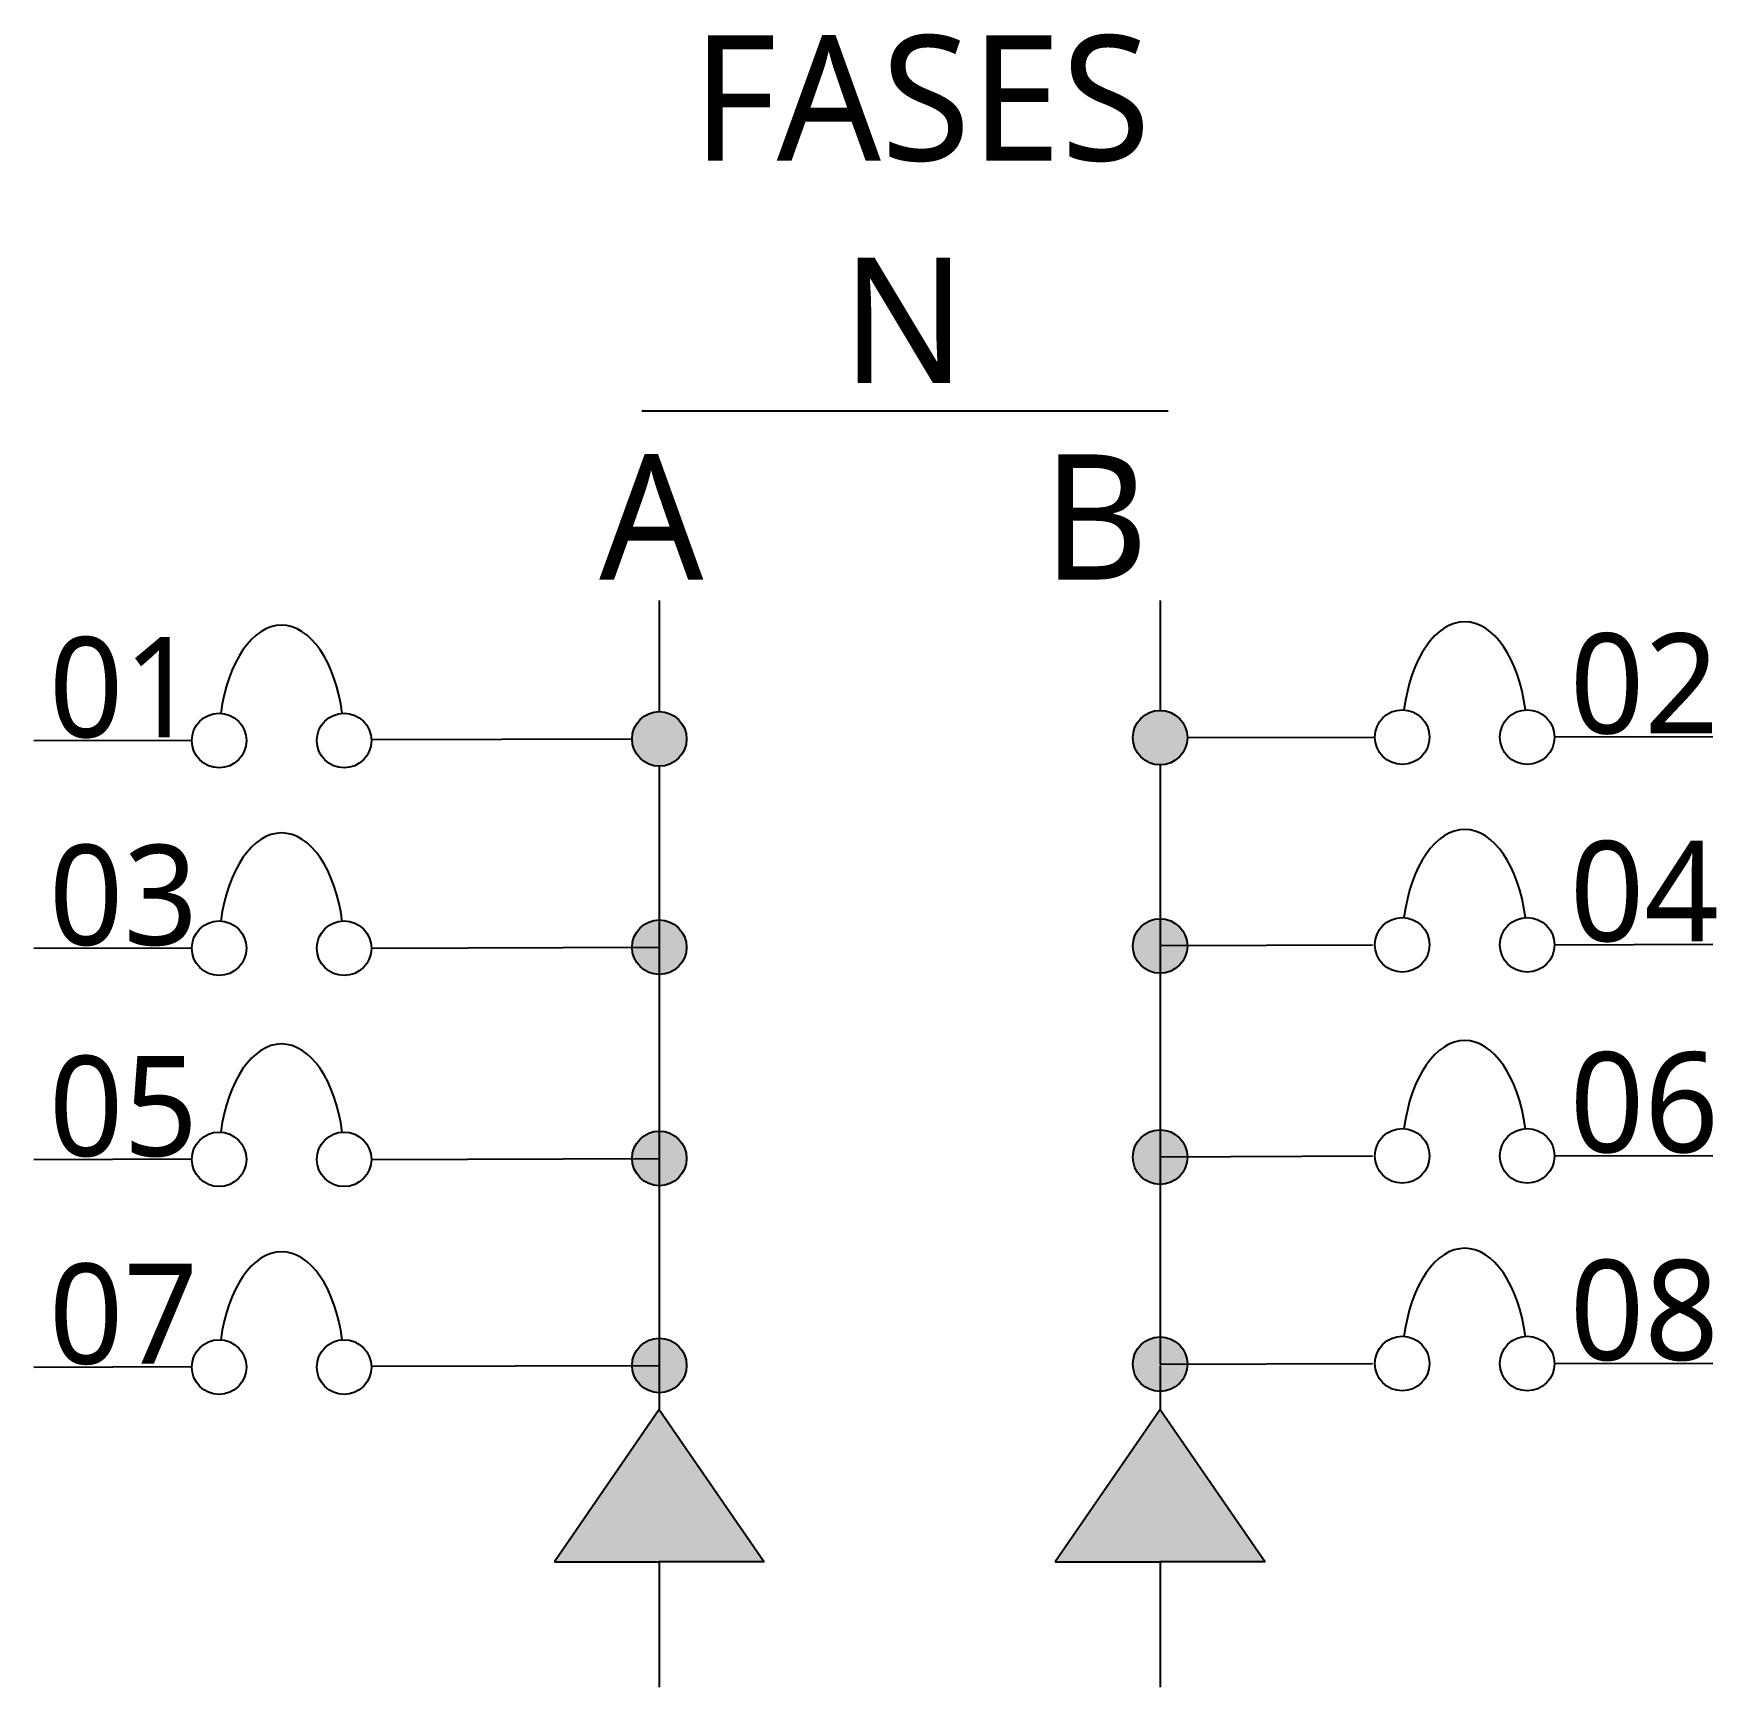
# Model space of a CAD drawing. Header units: millimetres. Extents: x -16.6 to 17, y -14.2 to 18.8.
import ezdxf

# ---------------------------------------------------------------- set-up
doc = ezdxf.new("R2010")
doc.units = ezdxf.units.MM

msp = doc.modelspace()

# ---------------------------------------------------------------- hatches: boundary and pattern name
h = msp.add_hatch(color=256)
h.dxf.hatch_style = 1
h.paths.add_polyline_path([(-4.673, 4.736, 1), (-3.583, 4.736, 1)])
h.paths.add_polyline_path([(6.419, 4.762, 1), (5.329, 4.762, 1)])
h = msp.add_hatch(color=256)
h.dxf.hatch_style = 1
h.paths.add_polyline_path([(-4.673, 0.575, 1), (-3.583, 0.575, 1)])
h.paths.add_polyline_path([(6.419, 0.6, 1), (5.329, 0.6, 1)])
h = msp.add_hatch(color=256)
h.dxf.hatch_style = 1
h.paths.add_polyline_path([(-4.673, -3.642, 1), (-3.583, -3.642, 1)])
h.paths.add_polyline_path([(6.419, -3.616, 1), (5.329, -3.616, 1)])
h = msp.add_hatch(color=256)
h.dxf.hatch_style = 1
h.paths.add_polyline_path([(-4.673, -7.778, 1), (-3.583, -7.778, 1)])
h.paths.add_polyline_path([(6.419, -7.752, 1), (5.329, -7.752, 1)])
h = msp.add_hatch(color=256)
h.dxf.hatch_style = 1
h.paths.add_polyline_path([(-2.032, -11.699), (-4.128, -8.657), (-6.225, -11.699), (-4.128, -11.699)])
h = msp.add_hatch(color=256)
h.dxf.hatch_style = 1
h.paths.add_polyline_path([(7.971, -11.699), (5.874, -8.657), (3.777, -11.699), (5.874, -11.699)])

# ---------------------------------------------------------------- linework, layer by layer
for p, q in [((-4.477, 11.287), (6.037, 11.287)), ((-4.128, 7.502), (-4.128, 5.281)), ((5.874, 7.502), (5.874, 5.307)), ((-16.625, 4.704), (-13.467, 4.712)), ((-9.881, 4.722), (-4.673, 4.735)), ((6.419, 4.764), (10.166, 4.773)), ((13.753, 4.775), (16.912, 4.783)), ((-4.128, 4.192), (-4.128, -7.778)), ((5.874, 4.217), (5.874, -4.153)), ((-16.625, 0.555), (-13.467, 0.564)), ((-9.88, 0.555), (-4.128, 0.575)), ((5.874, 0.608), (10.12, 0.623)), ((13.753, 0.626), (16.912, 0.634)), ((-16.625, -3.661), (-13.467, -3.653)), ((-9.88, -3.661), (-4.128, -3.642)), ((5.874, -3.608), (10.12, -3.594)), ((13.753, -3.591), (16.912, -3.583)), ((5.874, -4.153), (5.874, -7.752)), ((-16.625, -7.81), (-13.467, -7.802)), ((-9.881, -7.793), (-4.128, -7.778)), ((-4.128, -7.778), (-4.128, -8.657)), ((5.874, -7.752), (10.119, -7.741)), ((5.874, -7.778), (5.874, -8.657)), ((13.753, -7.74), (16.912, -7.732)), ((-4.128, -8.657), (-6.225, -11.699)), ((-4.128, -8.657), (-2.032, -11.699)), ((5.874, -8.657), (3.777, -11.699)), ((5.874, -8.657), (7.971, -11.699)), ((-6.225, -11.699), (-4.128, -11.699)), ((-4.128, -11.699), (-4.128, -14.207)), ((-2.032, -11.699), (-4.128, -11.699)), ((3.777, -11.699), (5.874, -11.699)), ((5.874, -11.699), (5.874, -14.207)), ((7.971, -11.699), (5.874, -11.699))]:
    msp.add_line(p, q)
for centre in [(-12.922, 4.704), (-10.425, 4.704), (-4.128, 4.736), (5.874, 4.762), (10.711, 4.773), (13.208, 4.773), (-12.922, 0.555), (-10.425, 0.555), (-4.128, 0.575), (5.874, 0.6), (10.711, 0.624), (13.208, 0.624), (-12.922, -3.661), (-10.425, -3.661), (-4.128, -3.642), (5.874, -3.616), (10.711, -3.592), (13.208, -3.592), (-12.922, -7.81), (-10.425, -7.81), (-4.128, -7.778), (5.874, -7.752), (10.711, -7.741), (13.208, -7.741)]:
    msp.add_circle(centre, 0.545)
for centre in [(11.959, 4.773), (-11.674, 4.704), (-11.674, 0.555), (11.959, 0.624), (11.959, -3.592), (-11.674, -3.661), (-11.674, -7.81), (11.959, -7.741)]:
    msp.add_ellipse(centre, major_axis=(0, -2.304), ratio=0.541821, start_param=8.092133, end_param=10.757423)

# ---------------------------------------------------------------- texts
at = {"attachment_point": 1}
for s, width, heights, insert, char_height in [('{\\fSegoe UI|b0|i0|c0|p34;FASES}', 0.91431, [0], (-3.472, 18.789), 2.5), ('{\\fSegoe UI|b0|i0|c0|p34;N}', 0.91431, [0], (-0.482, 14.348), 2.5), ('{\\fSegoe UI|b0|i0|c0|p34;A        B}', 16.36611, [4.706], (-5.328, 10.42), 2.5), ('{\\fSegoe UI|b0|i0|c0|p34;01}', 0.91431, [0], (-16.322, 6.77), 2), ('{\\fSegoe UI|b0|i0|c0|p34;02}', 0.91431, [0], (14.057, 6.845), 2), ('{\\fSegoe UI|b0|i0|c0|p34;04}', 0.91431, [0], (14.057, 2.696), 2), ('{\\fSegoe UI|b0|i0|c0|p34;03}', 0.91431, [0], (-16.322, 2.621), 2), ('{\\fSegoe UI|b0|i0|c0|p34;05}', 0.91431, [0], (-16.322, -1.596), 2), ('{\\fSegoe UI|b0|i0|c0|p34;06}', 0.91431, [0], (14.057, -1.521), 2), ('{\\fSegoe UI|b0|i0|c0|p34;08}', 0.91431, [0], (14.057, -5.67), 2), ('{\\fSegoe UI|b0|i0|c0|p34;07}', 0.91431, [0], (-16.322, -5.745), 2)]:
    msp.add_mtext_dynamic_manual_height_columns(s, width=width, gutter_width=12.5, heights=heights, dxfattribs=dict(at, insert=insert, char_height=char_height))

doc.saveas('drawing.dxf')
